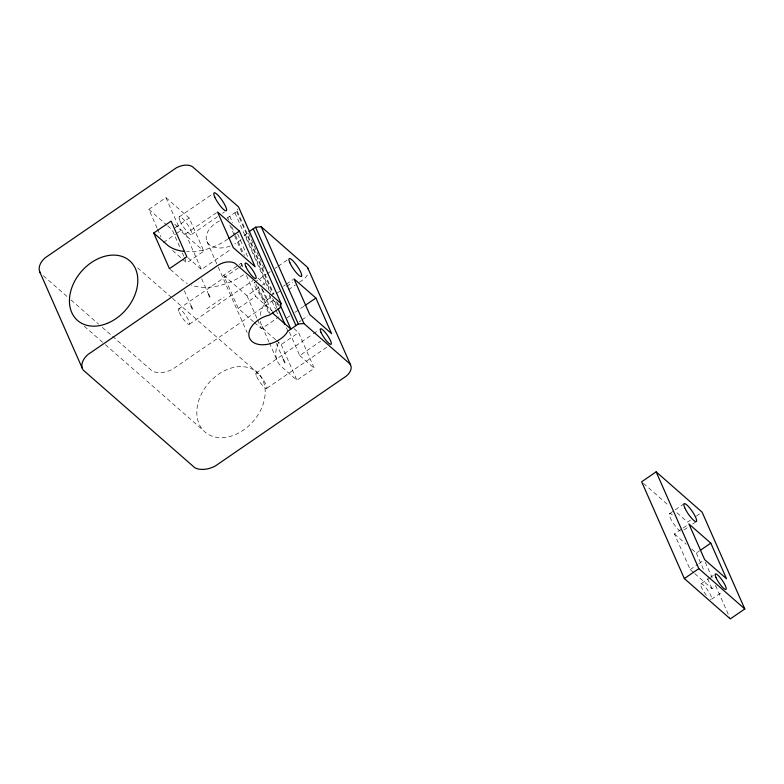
<?xml version="1.0" encoding="UTF-8"?>
<svg xmlns="http://www.w3.org/2000/svg" width="784" height="784" viewBox="0 0 784 784"><rect width="100%" height="100%" fill="white"/><g stroke="black" fill="none" stroke-linecap="round" stroke-linejoin="round"><path stroke-width="0.59" stroke-dasharray="3.92 2.94" d="M226.85 218.256L237.209 211.151L237.856 209.005M244.147 235.935L248.165 232.299M157.104 228.134L148.833 209.367L165.924 197.637L189.238 218.03L203.84 251.145L186.739 262.875L171.5 249.537M179.203 216.884L212.983 193.707M175.155 227.693L189.238 218.03M163.435 242.481L175.498 234.2M176.508 233.514L180.536 230.751L203.84 251.145M174.754 224.302L185.681 233.857L216.56 212.67M191.688 234.445L217.531 216.727M222.499 213.317L224.479 211.954M227.811 239.061L224.92 241.051A46.295 29.38 -23.8 0 1 186.631 251.635M187.748 257.564L201.4 269.52L231.29 249.018M253.477 321.714L238.238 308.386L223.636 275.272L238.13 265.335M239.091 264.669L241.021 263.346L243.716 265.698M178.585 308.984L238.258 267.991M239.247 267.305L244.206 263.894M243.54 274.714L240.639 276.703A46.295 29.38 -23.8 0 1 191.169 285.151M206.672 308.916L224.057 296.989M189.424 324.194L253.016 280.505M254.3 282.583L266.217 274.41M267.217 273.724L270.196 271.676M275.164 268.275L277.154 266.913M278.144 266.227L287.091 260.092M223.636 275.272L246.94 295.666L261.435 285.719M262.405 285.062L264.335 283.739L266.276 288.149M238.238 308.386L255.633 296.45L272.665 311.356M283.406 286.189L285.337 284.866M286.307 284.2L293.069 279.565M266.785 300.154L270.764 297.42M276.723 293.334L279.702 291.285M286.66 286.523L292.628 282.426M273.283 300.145L172.617 369.205A19.09 12.123 -23.8 0 1 152.096 370.93L112.455 336.238M288.385 289.786L295.431 284.945M299.459 282.181L303.486 279.418A14.171 8.996 -23.8 0 0 307.651 274.351M254.379 322.498L261.542 328.77L278.937 316.844M286.993 317.834L289.982 315.785M294.96 312.365L303.927 306.211M299.135 321.842L301.066 320.519M302.036 319.852L307.828 315.883M276.625 340.57L281.182 344.558L298.567 332.632L314.296 368.284L296.911 380.211L282.338 367.471A42.512 26.979 -23.8 0 1 279.947 339.972M289.414 332.142L299.733 355.544L320.656 341.187M256.005 373.076L312.336 334.484M313.335 333.788L318.373 330.348M266.815 388.305L327.173 346.949M669.487 513.765L674.328 510.453M675.289 509.796L683.991 503.838M690.508 520.125L687.607 522.105L675.661 511.619M696.31 516.146L700.181 513.5M693.82 572.781L690.175 569.596L674.446 533.933L682.178 528.641M683.148 527.975L688.95 524.006M683.913 530.004L687.784 527.358M692.615 524.045L695.516 522.066M691.743 549.074L696.3 553.053L699.201 551.064M690.175 569.596L697.907 564.294M698.877 563.637L704.679 559.658M706.364 595.281A9.369 2.048 55.6 0 1 700.798 584.002L709.491 578.043M710.461 577.387L713.362 575.397M694.732 573.574L712.029 588.715L715.89 586.06M711.607 599.231L722.24 591.949M674.446 533.933L686.284 544.292M258.054 278.242L264.335 283.739M294.02 328.643L298.567 332.632M148.833 209.367L166.757 225.057M167.649 225.841L172.137 229.761L180.408 248.528M299.733 355.544L314.296 368.284M275.713 339.776L266.609 331.808A42.512 26.979 -23.8 0 1 260.17 320.039M170.353 269.5L184.015 281.446A46.295 29.38 -23.8 0 0 187.356 283.504M43.306 275.743L67.277 296.715M70.972 299.939L98.627 324.145M102.312 327.369L111.534 335.434M643.488 483.395L669.232 505.974M137.631 267.873L171.549 297.557M172.46 298.351L258.612 373.762A39.631 29.361 -48.8 0 1 234.7 434.855A39.631 29.361 -48.8 0 1 199.734 397.782A39.631 29.361 -48.8 0 1 258.612 373.762M84.27 326.222L104.429 343.872M105.35 344.676L203.419 430.504M705.277 562.157L712.146 577.73M715.576 585.521L729.806 617.782M696.3 553.053L704.159 570.879M707.599 578.68L712.029 588.715M248.655 233.416L264.845 270.127M237.209 211.151L274.008 294.588M277.448 302.369L279.898 307.936M236.631 211.543L272.94 293.873M276.37 301.654L279.32 308.328M245.216 234.318L270.735 292.167M274.655 301.066L277.115 306.632M286.434 327.771L287.904 331.103M234.896 212.738L269.235 290.609M272.675 298.4L277.575 309.523M269.196 294.774L275.527 309.121M276.017 310.219L278.447 315.746M229.8 216.237L232.74 222.911M237.65 234.034L248.44 258.504M261.689 288.541L272.489 313.022M227.693 217.678L228.673 219.902M231.623 226.576L235.053 234.367M235.543 235.474L244.383 255.496M258.122 286.65L270.382 314.462M229.8 224.93L234.21 234.945M234.7 236.053L242.56 253.849M255.8 283.886L269.049 313.923M281.182 344.558L296.911 380.211M241.021 263.346L243.461 268.863M246.382 275.488L255.633 296.45M276.321 343.372L282.946 358.386M261.983 326.105L268.863 341.706M269.353 342.824L277.712 361.757M246.94 295.666L257.162 318.843M257.652 319.941L261.542 328.77M206.937 241.492L217.736 265.962M218.226 267.079L247.176 332.71M185.681 233.857L201.4 269.52M165.924 197.637L180.536 230.751M201.694 278.741L207.848 292.687M182.358 252.938L183.819 256.25M184.309 257.358L186.739 262.875M157.594 229.242L160.994 236.964M184.309 290.668L190.453 304.613M260.219 315.286A42.512 26.979 -23.8 0 1 270.421 296.372M271.146 295.637A42.512 26.979 -23.8 0 1 274.292 292.785M262.023 289.345A10.809 2.372 55.6 0 1 266.638 300.292A10.809 2.372 55.6 0 1 258.005 291.834A10.809 2.372 55.6 0 1 254.888 282.358M680.404 531.17A10.809 2.372 55.6 0 1 670.271 517.773A10.809 2.372 55.6 0 1 673.897 516.401M700.798 584.002A9.369 2.048 55.6 0 1 708.834 591.9A9.369 2.048 55.6 0 1 710.245 599.084M241.139 239.424A21.619 13.72 -23.8 0 1 234.759 244.01M230.124 246.098A21.619 13.72 -23.8 0 1 206.809 241.198A21.619 13.72 -23.8 0 1 219.814 220.774M179.987 220.882A10.809 2.372 55.6 0 0 191.09 234.671A10.809 2.372 55.6 0 0 185.259 221.441A10.809 2.372 55.6 0 0 179.987 220.882M179.271 312.453A9.369 2.058 55.5 0 0 188.905 324.39A9.369 2.058 55.5 0 0 183.848 312.924A9.369 2.058 55.5 0 0 179.271 312.453M256.682 376.536A9.369 2.048 55.6 0 0 266.305 388.492A9.369 2.048 55.6 0 0 261.239 377.026A9.369 2.048 55.6 0 0 256.682 376.536"/><path stroke-width="1.18" d="M281.191 303.633L279.898 307.936L269.539 315.041L266.246 315.981A21.619 13.72 -23.8 0 0 251.978 341.412A21.619 13.72 -23.8 0 0 286.307 333.523L287.904 331.103L298.263 323.998L303.927 323.527L349.889 363.854A14.171 8.996 -23.8 0 1 346.165 376.202L215.306 465.99A19.09 12.123 -23.8 0 1 194.785 467.715L83.231 370.107A19.1 12.123 -23.8 0 1 87.916 354.544L218.805 264.776A14.171 8.996 -23.8 0 1 235.082 263.414L281.191 303.633L238.503 206.849L192.394 166.629A14.171 8.996 -23.8 0 0 176.116 167.992L45.227 257.76A19.1 12.123 -23.8 0 0 40.543 273.322M153.723 233.044L171.108 221.117L186.837 256.77L169.442 268.696L153.723 233.044L168.286 245.784A46.295 29.38 -23.8 0 0 184.24 251.439M228.781 238.395L239.404 231.104L255.133 266.766L233.289 247.646L217.56 211.994L239.404 231.104M249.008 231.721L255.574 227.213L261.239 226.743L307.201 267.07A14.171 8.996 -23.8 0 1 308.298 269.206M304.927 305.535L315.883 298.018L331.612 333.67L309.758 314.56L294.029 278.898L315.883 298.018M656.149 471.85L641.655 481.778L684.344 578.563L730.296 618.89L744.8 608.962L702.111 512.177L656.149 471.85L698.838 568.635L744.8 608.962M700.161 550.407L710.804 543.126L726.523 578.778L704.679 559.658L688.95 524.006L710.804 543.126M684.344 578.563L698.838 568.635M272.489 313.022L290.854 329.084L280.055 304.613M307.857 268.089L350.546 364.874M261.239 226.743L303.927 323.527M255.574 227.213L298.263 323.998M253.252 228.81L295.94 325.595M278.095 308.857L284.964 324.429M283.416 359.454L284.837 362.678M208.319 293.755L209.74 296.969M190.933 305.682L192.345 308.906M39.67 271.666L82.359 368.451M214.757 197.029A10.809 2.372 55.6 0 0 225.87 210.818A10.809 2.372 55.6 0 0 220.039 197.578A10.809 2.372 55.6 0 0 214.757 197.029M289.855 262.728A10.809 2.372 55.6 0 0 300.968 276.517A10.809 2.372 55.6 0 0 295.137 263.287A10.809 2.372 55.6 0 0 289.855 262.728M107.3 323.351A39.631 29.361 -48.8 0 0 131.212 262.258A39.631 29.361 -48.8 0 0 72.334 286.287A39.631 29.361 -48.8 0 0 107.3 323.351M321.058 332.436A9.369 2.048 55.6 0 0 330.681 344.392A9.369 2.048 55.6 0 0 325.625 332.916A9.369 2.048 55.6 0 0 321.058 332.436M245.882 266.678A9.369 2.058 55.5 0 0 255.525 278.624A9.369 2.058 55.5 0 0 250.468 267.158A9.369 2.058 55.5 0 0 245.882 266.678M684.775 507.836A10.809 2.372 55.6 0 0 695.888 521.625A10.809 2.372 55.6 0 0 690.047 508.395A10.809 2.372 55.6 0 0 684.775 507.836M715.978 577.543A9.369 2.048 55.6 0 0 725.592 589.499A9.369 2.048 55.6 0 0 720.535 578.024A9.369 2.048 55.6 0 0 715.978 577.543"/></g></svg>
